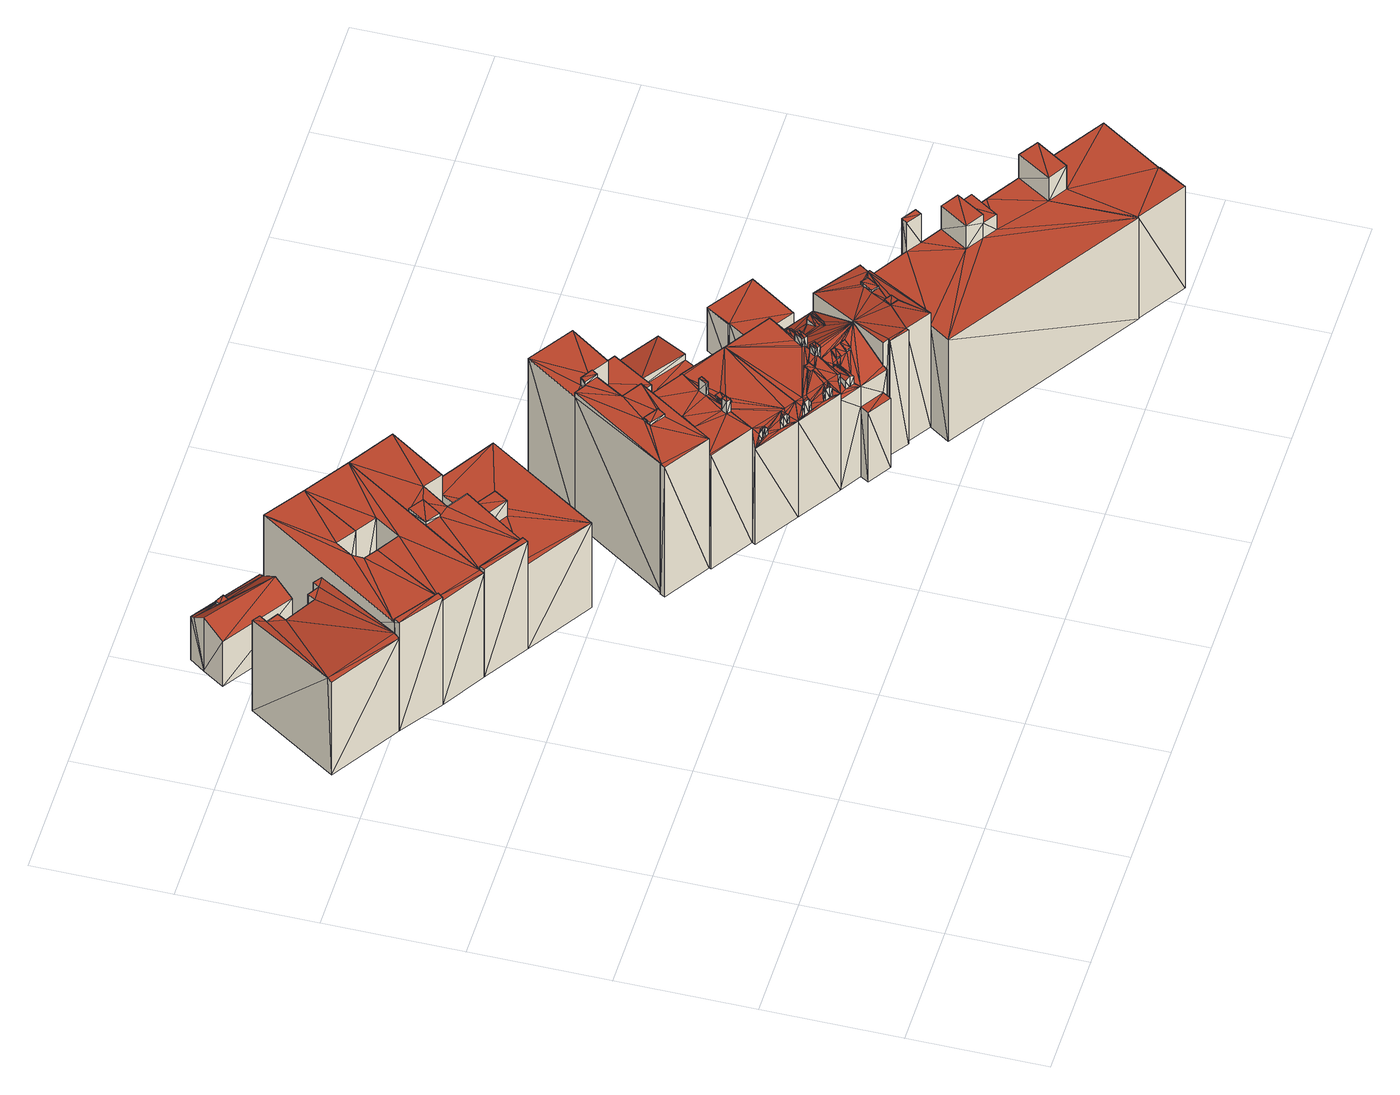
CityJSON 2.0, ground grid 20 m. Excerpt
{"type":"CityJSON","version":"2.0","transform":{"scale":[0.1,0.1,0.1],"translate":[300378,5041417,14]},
"CityObjects":{
"building1":{"type":"Building","geometry":[{"type":"MultiSurface","lod":"2","boundaries":[[[0,1,2]],[[0,3,1]],[[1,4,5]],[[1,3,4]],[[3,6,7]],[[3,7,8]],[[9,7,10]],[[11,9,10]],[[8,7,9]],[[12,8,9]],[[4,3,8]],[[13,0,2]],[[13,2,14]],[[2,1,15]],[[14,2,15]],[[15,1,16]],[[1,5,16]],[[5,4,17]],[[16,5,17]],[[17,4,18]],[[4,8,18]],[[13,19,3]],[[13,3,0]],[[19,20,3]],[[3,20,6]],[[21,18,8]],[[21,8,12]],[[21,12,22]],[[12,9,22]],[[23,9,11]],[[23,22,9]],[[23,10,24]],[[23,11,10]],[[24,10,25]],[[25,7,26]],[[10,7,25]],[[20,7,6]],[[20,26,7]],[[13,14,15]],[[15,16,17]],[[17,18,19]],[[15,17,19]],[[13,15,19]],[[21,22,18]],[[18,22,25]],[[23,24,22]],[[22,24,25]],[[19,18,25]],[[20,25,26]],[[19,25,20]]],"semantics":{"surfaces":[{"type":"GroundSurface"},{"type":"WallSurface"},{"type":"RoofSurface"}],"values":[0,0,0,0,0,0,0,0,0,0,0,1,1,1,1,1,1,1,1,1,1,1,1,1,1,1,1,1,1,1,1,1,1,1,1,1,1,1,2,2,2,2,2,2,2,2,2,2,2,2]}}]},
"building2":{"type":"Building","geometry":[{"type":"MultiSurface","lod":"2","boundaries":[[[27,6,3]],[[27,28,6]],[[29,27,3]],[[30,31,32]],[[33,27,29]],[[30,34,31]],[[32,31,35]],[[32,35,3]],[[35,29,3]],[[36,27,33]],[[36,37,27]],[[38,39,37]],[[37,39,28]],[[37,28,27]],[[36,33,40]],[[33,29,40]],[[41,30,42]],[[30,32,42]],[[43,44,31]],[[43,31,34]],[[41,43,34]],[[41,34,30]],[[44,45,31]],[[31,45,35]],[[45,40,29]],[[45,29,35]],[[42,32,46]],[[32,3,46]],[[46,3,6]],[[47,46,48]],[[46,6,48]],[[39,48,6]],[[39,6,28]],[[38,46,47]],[[38,37,46]],[[41,42,44]],[[41,44,43]],[[42,45,44]],[[40,46,37]],[[36,40,37]],[[42,46,45]],[[45,46,40]],[[38,48,39]],[[38,47,48]]],"semantics":{"surfaces":[{"type":"GroundSurface"},{"type":"WallSurface"},{"type":"RoofSurface"}],"values":[0,0,0,0,0,0,0,0,0,1,1,1,1,1,1,1,1,1,1,1,1,1,1,1,1,1,1,1,1,1,1,1,1,1,1,2,2,2,2,2,2,2,2,2]}}]},
"building3":{"type":"Building","geometry":[{"type":"MultiSurface","lod":"2","boundaries":[[[49,32,50]],[[32,51,50]],[[52,53,51]],[[32,52,51]],[[54,50,51]],[[54,51,55]],[[55,51,56]],[[51,53,57]],[[56,51,57]],[[58,59,60]],[[58,61,59]],[[62,63,64]],[[62,65,63]],[[62,61,58]],[[62,64,61]],[[66,32,49]],[[66,67,32]],[[67,68,69]],[[67,69,52]],[[67,52,32]],[[66,49,50]],[[66,50,54]],[[69,57,53]],[[69,53,52]],[[68,55,56]],[[67,63,65]],[[67,65,68]],[[59,55,60]],[[68,65,60]],[[68,60,55]],[[61,54,55]],[[61,55,59]],[[67,54,64]],[[64,54,61]],[[67,64,63]],[[66,54,67]],[[62,58,60]],[[62,60,65]],[[68,56,57]],[[68,57,69]]],"semantics":{"surfaces":[{"type":"GroundSurface"},{"type":"WallSurface"},{"type":"RoofSurface"}],"values":[0,0,0,0,1,1,1,1,1,1,1,1,1,1,1,1,1,1,1,1,1,1,1,1,2,2,2,2,2,2,2,2,2,2,2,2,2,2,2,2]}}]},
"building4":{"type":"Building","geometry":[{"type":"MultiSurface","lod":"2","boundaries":[[[30,70,34]],[[71,72,73]],[[71,73,70]],[[72,74,27]],[[71,70,30]],[[74,28,27]],[[73,72,27]],[[73,27,33]],[[75,73,36]],[[73,33,36]],[[36,33,37]],[[33,27,37]],[[27,28,76]],[[37,27,76]],[[41,30,43]],[[30,34,43]],[[77,34,70]],[[77,43,34]],[[78,71,41]],[[71,30,41]],[[70,73,75]],[[77,70,75]],[[78,79,72]],[[78,72,71]],[[79,74,72]],[[79,80,74]],[[80,76,28]],[[80,28,74]],[[75,36,37]],[[75,37,79]],[[78,77,75]],[[80,37,76]],[[79,37,80]],[[78,75,79]],[[41,43,77]],[[78,41,77]]],"semantics":{"surfaces":[{"type":"GroundSurface"},{"type":"WallSurface"},{"type":"RoofSurface"}],"values":[0,0,0,0,0,0,0,0,1,1,1,1,1,1,1,1,1,1,1,1,1,1,1,1,1,1,1,1,2,2,2,2,2,2,2,2]}}]},
"building5":{"type":"Building","geometry":[{"type":"MultiSurface","lod":"2","boundaries":[[[81,74,72]],[[82,81,72]],[[83,82,72]],[[84,82,83]],[[85,86,87]],[[71,83,72]],[[71,87,83]],[[85,87,71]],[[88,84,89]],[[84,83,89]],[[78,71,90]],[[91,90,92]],[[90,93,92]],[[71,72,90]],[[90,72,93]],[[93,72,79]],[[79,72,74]],[[94,79,95]],[[79,74,95]],[[96,85,78]],[[85,71,78]],[[97,98,86]],[[86,98,87]],[[96,97,86]],[[96,86,85]],[[98,89,87]],[[87,89,83]],[[99,92,100]],[[100,92,93]],[[101,102,91]],[[102,90,91]],[[101,100,102]],[[101,99,100]],[[88,82,84]],[[88,103,82]],[[104,105,103]],[[103,105,81]],[[103,81,82]],[[105,95,74]],[[105,74,81]],[[104,79,94]],[[104,103,79]],[[101,91,92]],[[101,92,99]],[[100,93,79]],[[98,102,89]],[[100,79,103]],[[88,89,103]],[[89,102,100]],[[89,100,103]],[[96,98,97]],[[98,90,102]],[[96,78,98]],[[78,90,98]],[[104,94,105]],[[105,94,95]]],"semantics":{"surfaces":[{"type":"GroundSurface"},{"type":"WallSurface"},{"type":"RoofSurface"}],"values":[0,0,0,0,0,0,0,0,1,1,1,1,1,1,1,1,1,1,1,1,1,1,1,1,1,1,1,1,1,1,1,1,1,1,1,1,1,1,1,1,1,1,2,2,2,2,2,2,2,2,2,2,2,2,2,2]}}]},
"building6":{"type":"Building","geometry":[{"type":"MultiSurface","lod":"2","boundaries":[[[106,81,82]],[[106,82,84]],[[107,84,86]],[[107,86,108]],[[107,106,84]],[[109,107,110]],[[107,108,110]],[[108,86,111]],[[110,108,111]],[[82,81,112]],[[113,82,112]],[[114,84,115]],[[116,115,117]],[[115,118,117]],[[84,82,118]],[[84,118,115]],[[118,82,113]],[[111,86,114]],[[86,84,114]],[[109,106,107]],[[109,119,106]],[[119,112,81]],[[119,81,106]],[[120,121,122]],[[123,121,120]],[[123,115,116]],[[123,120,115]],[[121,117,118]],[[121,118,122]],[[121,116,117]],[[123,116,121]],[[109,110,111]],[[119,113,112]],[[109,120,119]],[[111,114,120]],[[120,114,115]],[[109,111,120]],[[119,122,113]],[[119,120,122]],[[122,118,113]]],"semantics":{"surfaces":[{"type":"GroundSurface"},{"type":"WallSurface"},{"type":"RoofSurface"}],"values":[0,0,0,0,0,1,1,1,1,1,1,1,1,1,1,1,1,1,1,1,1,1,1,1,1,1,1,1,1,2,2,2,2,2,2,2,2,2,2,2]}}]},
"building7":{"type":"Building","geometry":[{"type":"MultiSurface","lod":"2","boundaries":[[[124,125,126]],[[124,126,127]],[[125,128,126]],[[129,130,131]],[[130,132,131]],[[133,134,135]],[[133,135,136]],[[132,135,134]],[[131,132,134]],[[137,138,139]],[[137,139,140]],[[137,140,141]],[[137,141,142]],[[142,141,143]],[[141,144,143]],[[138,143,144]],[[138,144,139]],[[145,146,147]],[[146,148,147]],[[149,150,151]],[[149,152,150]],[[148,150,152]],[[147,148,152]],[[153,126,128]],[[153,128,154]],[[155,126,153]],[[155,127,126]],[[156,154,125]],[[125,154,128]],[[157,127,155]],[[157,124,127]],[[130,136,125]],[[129,133,130]],[[136,156,125]],[[124,151,130]],[[124,130,125]],[[130,133,136]],[[157,146,124]],[[145,149,151]],[[124,146,151]],[[145,151,146]],[[129,131,134]],[[129,134,133]],[[137,142,138]],[[142,143,138]],[[145,147,149]],[[147,152,149]],[[148,155,140]],[[135,153,156]],[[157,155,148]],[[135,139,153]],[[150,140,132]],[[132,140,139]],[[155,141,140]],[[155,153,141]],[[139,144,153]],[[148,140,150]],[[132,139,135]],[[136,135,156]],[[150,132,130]],[[156,153,154]],[[157,148,146]],[[151,150,130]],[[141,153,144]]],"semantics":{"surfaces":[{"type":"GroundSurface"},{"type":"WallSurface"},{"type":"RoofSurface"}],"values":[0,0,0,1,1,1,1,1,1,1,1,1,1,1,1,1,1,1,1,1,1,1,1,1,1,1,1,1,1,1,1,1,1,1,1,1,1,1,1,1,1,2,2,2,2,2,2,2,2,2,2,2,2,2,2,2,2,2,2,2,2,2,2,2]}}]},
"building8":{"type":"Building","geometry":[{"type":"MultiSurface","lod":"2","boundaries":[[[158,159,160]],[[158,161,159]],[[159,162,163]],[[164,165,163]],[[160,159,163]],[[165,166,163]],[[165,126,166]],[[167,126,165]],[[126,168,166]],[[162,164,163]],[[166,168,169]],[[170,171,172]],[[170,173,171]],[[174,175,176]],[[174,176,177]],[[176,178,179]],[[178,180,179]],[[179,180,181]],[[180,182,181]],[[183,184,176]],[[183,176,175]],[[184,178,176]],[[185,184,183]],[[185,186,184]],[[187,173,170]],[[187,188,173]],[[189,172,171]],[[189,171,190]],[[187,189,190]],[[187,190,188]],[[167,165,191]],[[192,167,191]],[[167,193,126]],[[192,193,167]],[[193,194,126]],[[126,194,168]],[[195,169,196]],[[195,166,169]],[[196,169,194]],[[169,168,194]],[[197,160,198]],[[197,158,160]],[[199,200,161]],[[161,200,159]],[[197,199,158]],[[158,199,161]],[[198,160,163]],[[198,163,182]],[[181,182,195]],[[182,163,166]],[[182,166,195]],[[159,201,162]],[[200,201,159]],[[177,191,164]],[[164,191,165]],[[185,174,177]],[[185,177,186]],[[201,186,162]],[[162,186,164]],[[186,177,164]],[[187,170,172]],[[187,172,189]],[[185,183,174]],[[174,183,175]],[[198,184,200]],[[197,198,200]],[[200,184,201]],[[197,200,199]],[[201,184,186]],[[198,182,184]],[[184,182,180]],[[184,180,178]],[[181,195,173]],[[171,195,193]],[[191,181,173]],[[192,190,193]],[[192,191,188]],[[190,171,193]],[[191,173,188]],[[177,176,191]],[[179,181,191]],[[193,195,194]],[[173,195,171]],[[192,188,190]],[[176,179,191]],[[195,196,194]]],"semantics":{"surfaces":[{"type":"GroundSurface"},{"type":"WallSurface"},{"type":"RoofSurface"}],"values":[0,0,0,0,0,0,0,0,0,0,0,1,1,1,1,1,1,1,1,1,1,1,1,1,1,1,1,1,1,1,1,1,1,1,1,1,1,1,1,1,1,1,1,1,1,1,1,1,1,1,1,1,1,1,1,1,1,1,1,1,2,2,2,2,2,2,2,2,2,2,2,2,2,2,2,2,2,2,2,2,2,2,2,2,2,2]}}]},
"building9":{"type":"Building","geometry":[{"type":"MultiSurface","lod":"2","boundaries":[[[202,203,125]],[[124,202,125]],[[204,124,205]],[[204,202,124]],[[203,206,125]],[[207,208,209]],[[210,208,207]],[[211,212,213]],[[214,215,216]],[[216,215,217]],[[218,219,220]],[[221,222,223]],[[221,223,224]],[[225,226,227]],[[228,225,227]],[[228,229,225]],[[229,221,224]],[[228,221,229]],[[227,226,230]],[[227,230,222]],[[230,223,222]],[[208,231,209]],[[208,232,231]],[[233,213,234]],[[234,213,212]],[[215,235,217]],[[215,236,235]],[[237,220,219]],[[238,220,237]],[[232,239,233]],[[232,234,240]],[[232,240,231]],[[232,233,234]],[[235,238,237]],[[236,238,235]],[[241,205,124]],[[241,124,242]],[[125,206,243]],[[156,125,243]],[[244,125,156]],[[124,125,244]],[[242,124,244]],[[202,245,203]],[[246,245,202]],[[247,202,204]],[[247,246,202]],[[245,243,203]],[[203,243,206]],[[247,205,241]],[[247,204,205]],[[232,248,239]],[[249,248,232]],[[210,249,232]],[[210,232,208]],[[231,240,243]],[[219,207,209]],[[218,207,219]],[[245,219,243]],[[250,207,218]],[[245,216,217]],[[245,217,235]],[[250,218,251]],[[245,235,237]],[[209,231,243]],[[245,237,219]],[[219,209,243]],[[252,250,251]],[[246,252,214]],[[246,214,216]],[[246,216,245]],[[246,253,252]],[[253,250,252]],[[250,156,249]],[[234,212,243]],[[240,234,243]],[[211,156,243]],[[250,249,210]],[[211,243,212]],[[250,210,207]],[[248,156,211]],[[249,156,248]],[[214,252,236]],[[214,236,215]],[[238,218,220]],[[251,218,238]],[[252,251,236]],[[236,251,238]],[[253,224,244]],[[224,223,244]],[[230,244,223]],[[247,229,253]],[[229,224,253]],[[247,241,242]],[[247,225,229]],[[242,226,225]],[[226,244,230]],[[247,242,225]],[[242,244,226]],[[253,244,250]],[[250,244,156]],[[247,253,246]],[[228,222,221]],[[228,227,222]],[[239,211,213]],[[233,239,213]],[[248,211,239]]],"semantics":{"surfaces":[{"type":"GroundSurface"},{"type":"WallSurface"},{"type":"RoofSurface"}],"values":[0,0,0,0,0,1,1,1,1,1,1,1,1,1,1,1,1,1,1,1,1,1,1,1,1,1,1,1,1,1,1,1,1,1,1,1,1,1,1,1,1,1,1,1,1,1,1,1,1,1,2,2,2,2,2,2,2,2,2,2,2,2,2,2,2,2,2,2,2,2,2,2,2,2,2,2,2,2,2,2,2,2,2,2,2,2,2,2,2,2,2,2,2,2,2,2,2,2,2,2,2,2,2,2,2,2]}}]},
"building10":{"type":"Building","geometry":[{"type":"MultiSurface","lod":"2","boundaries":[[[254,203,202]],[[254,255,203]],[[204,254,202]],[[256,254,204]],[[256,257,254]],[[258,259,260]],[[261,262,263]],[[264,261,263]],[[265,263,262]],[[265,262,266]],[[267,265,268]],[[268,265,266]],[[269,270,271]],[[269,271,272]],[[273,274,275]],[[270,275,271]],[[271,275,274]],[[276,277,278]],[[274,278,277]],[[275,278,274]],[[279,269,272]],[[280,269,279]],[[281,282,270]],[[282,271,270]],[[283,284,285]],[[284,286,285]],[[287,288,289]],[[287,289,290]],[[285,286,291]],[[285,291,288]],[[291,289,288]],[[264,292,261]],[[261,292,293]],[[294,295,296]],[[297,294,296]],[[292,296,293]],[[293,296,295]],[[295,298,299]],[[296,298,295]],[[300,301,298]],[[301,299,298]],[[302,303,304]],[[302,305,303]],[[306,307,308]],[[306,309,307]],[[308,307,303]],[[308,303,305]],[[310,311,312]],[[310,313,311]],[[310,314,313]],[[315,316,317]],[[315,317,318]],[[315,318,310]],[[318,314,310]],[[319,312,320]],[[315,321,316]],[[315,319,321]],[[322,260,259]],[[257,259,254]],[[322,259,257]],[[323,245,255]],[[255,245,203]],[[259,323,254]],[[254,323,255]],[[324,256,247]],[[256,204,247]],[[309,304,257]],[[306,304,309]],[[256,284,290]],[[304,322,257]],[[306,302,304]],[[256,290,257]],[[325,309,257]],[[324,284,256]],[[290,325,257]],[[283,290,284]],[[283,287,290]],[[202,203,245]],[[246,202,245]],[[247,202,246]],[[247,204,202]],[[322,258,260]],[[304,258,322]],[[286,247,291]],[[324,247,286]],[[324,286,284]],[[290,289,326]],[[291,247,289]],[[289,247,326]],[[314,326,313]],[[290,314,318]],[[290,326,314]],[[290,318,325]],[[247,246,326]],[[313,326,327]],[[313,327,311]],[[325,318,307]],[[307,318,317]],[[325,307,309]],[[307,316,303]],[[307,317,316]],[[304,303,321]],[[303,316,321]],[[320,312,327]],[[311,327,312]],[[320,328,329]],[[320,327,328]],[[319,320,329]],[[304,319,258]],[[319,329,258]],[[304,321,319]],[[329,328,330]],[[329,330,281]],[[323,280,279]],[[280,329,281]],[[323,329,280]],[[259,329,323]],[[258,329,259]],[[327,326,264]],[[328,327,267]],[[328,267,268]],[[300,246,245]],[[300,245,301]],[[297,246,300]],[[326,246,297]],[[267,327,264]],[[264,326,297]],[[323,277,245]],[[276,268,277]],[[328,268,276]],[[277,268,266]],[[323,279,272]],[[277,266,245]],[[323,271,274]],[[330,328,273]],[[328,276,273]],[[323,274,277]],[[323,272,271]],[[262,295,245]],[[301,245,299]],[[266,262,245]],[[295,299,245]],[[261,293,262]],[[262,293,295]],[[267,263,265]],[[267,264,263]],[[275,276,278]],[[273,276,275]],[[330,273,275]],[[330,275,270]],[[281,330,270]],[[280,281,270]],[[280,270,269]],[[283,285,288]],[[283,288,287]],[[292,297,296]],[[264,297,292]],[[296,300,298]],[[297,300,296]],[[306,308,305]],[[306,305,302]],[[319,310,312]],[[315,310,319]]],"semantics":{"surfaces":[{"type":"GroundSurface"},{"type":"WallSurface"},{"type":"RoofSurface"}],"values":[0,0,0,0,0,1,1,1,1,1,1,1,1,1,1,1,1,1,1,1,1,1,1,1,1,1,1,1,1,1,1,1,1,1,1,1,1,1,1,1,1,1,1,1,1,1,1,1,1,1,1,1,1,1,1,1,1,1,1,1,1,1,1,1,1,1,1,1,1,1,1,1,1,1,1,1,1,1,1,1,1,2,2,2,2,2,2,2,2,2,2,2,2,2,2,2,2,2,2,2,2,2,2,2,2,2,2,2,2,2,2,2,2,2,2,2,2,2,2,2,2,2,2,2,2,2,2,2,2,2,2,2,2,2,2,2,2,2,2,2,2,2,2,2,2,2,2,2,2,2,2,2,2,2,2,2,2,2,2,2,2,2,2]}}]},
"building11":{"type":"Building","geometry":[{"type":"MultiSurface","lod":"2","boundaries":[[[331,161,332]],[[333,331,332]],[[334,332,335]],[[334,333,332]],[[334,336,333]],[[333,336,331]],[[336,337,331]],[[331,337,161]],[[335,332,161]],[[335,161,337]],[[336,335,337]],[[334,335,336]]],"semantics":{"surfaces":[{"type":"GroundSurface"},{"type":"WallSurface"},{"type":"RoofSurface"}],"values":[0,0,1,1,1,1,1,1,1,1,2,2]}}]},
"building12":{"type":"Building","geometry":[{"type":"MultiSurface","lod":"2","boundaries":[[[338,339,340]],[[341,342,256]],[[339,343,344]],[[338,345,339]],[[341,256,346]],[[342,340,257]],[[340,255,257]],[[339,344,340]],[[341,338,342]],[[257,255,254]],[[338,340,342]],[[347,348,349]],[[350,351,352]],[[353,350,348]],[[354,355,356]],[[354,357,355]],[[358,359,360]],[[358,361,359]],[[362,363,364]],[[362,364,365]],[[366,367,368]],[[366,368,369]],[[360,359,367]],[[359,368,367]],[[356,355,363]],[[355,364,363]],[[357,362,365]],[[354,362,357]],[[361,366,369]],[[358,366,361]],[[370,371,353]],[[370,372,371]],[[353,371,373]],[[371,374,373]],[[375,376,377]],[[376,378,377]],[[378,379,377]],[[380,381,376]],[[380,376,382]],[[373,374,351]],[[380,383,381]],[[377,384,385]],[[377,379,384]],[[370,347,372]],[[386,287,387]],[[387,287,388]],[[389,390,306]],[[390,391,306]],[[392,393,394]],[[394,393,395]],[[396,392,394]],[[396,394,397]],[[398,399,283]],[[399,400,283]],[[401,302,402]],[[401,402,403]],[[404,395,393]],[[405,396,397]],[[406,396,405]],[[382,376,407]],[[375,408,376]],[[389,401,390]],[[390,401,409]],[[409,401,403]],[[398,387,410]],[[398,386,387]],[[398,410,399]],[[411,346,256]],[[411,256,412]],[[306,391,302]],[[391,402,302]],[[342,257,413]],[[342,413,402]],[[391,342,402]],[[400,391,388]],[[412,342,400]],[[283,388,287]],[[412,256,342]],[[283,400,388]],[[388,391,414]],[[400,342,391]],[[413,254,415]],[[413,257,254]],[[415,254,416]],[[254,255,416]],[[417,418,338]],[[338,418,345]],[[419,420,417]],[[419,338,341]],[[419,417,338]],[[339,421,343]],[[422,421,339]],[[423,344,424]],[[423,340,344]],[[421,424,343]],[[343,424,344]],[[425,416,423]],[[422,425,423]],[[418,422,345]],[[345,422,339]],[[423,255,340]],[[418,425,422]],[[423,416,255]],[[341,346,411]],[[419,341,411]],[[413,415,416]],[[425,413,416]],[[420,425,417]],[[425,397,394]],[[405,397,425]],[[425,394,395]],[[404,413,395]],[[425,395,413]],[[402,413,404]],[[390,414,391]],[[420,390,409]],[[420,414,390]],[[417,425,418]],[[369,405,425]],[[368,406,405]],[[355,403,426]],[[369,368,405]],[[426,403,427]],[[359,357,368]],[[368,357,365]],[[368,365,406]],[[355,426,364]],[[403,402,427]],[[365,364,428]],[[364,426,429]],[[355,409,403]],[[364,429,428]],[[365,428,406]],[[359,355,357]],[[427,402,404]],[[426,427,430]],[[426,430,431]],[[420,369,425]],[[420,361,369]],[[420,409,355]],[[420,355,359]],[[420,359,361]],[[398,287,386]],[[398,283,287]],[[389,302,401]],[[389,306,302]],[[404,393,392]],[[427,404,392]],[[430,427,392]],[[406,428,392]],[[406,392,396]],[[428,429,392]],[[429,426,392]],[[419,411,412]],[[384,347,349]],[[419,372,379]],[[384,372,347]],[[419,379,378]],[[379,372,384]],[[412,400,351]],[[372,412,371]],[[352,351,400]],[[419,412,372]],[[374,412,351]],[[371,412,374]],[[387,388,414]],[[420,387,414]],[[420,410,387]],[[420,350,410]],[[408,350,420]],[[419,383,420]],[[384,349,385]],[[383,408,420]],[[419,381,383]],[[432,350,408]],[[385,349,432]],[[432,349,350]],[[419,376,381]],[[352,400,399]],[[419,378,376]],[[350,352,399]],[[350,399,410]],[[376,408,407]],[[383,407,408]],[[349,348,350]],[[353,348,347]],[[370,353,347]],[[380,382,383]],[[382,407,383]],[[375,377,385]],[[375,385,432]],[[375,432,408]],[[354,356,363]],[[354,363,362]],[[366,360,367]],[[358,360,366]],[[353,373,351]],[[353,351,350]],[[422,423,424]],[[422,424,421]]],"semantics":{"surfaces":[{"type":"GroundSurface"},{"type":"WallSurface"},{"type":"RoofSurface"}],"values":[0,0,0,0,0,0,0,0,0,0,0,1,1,1,1,1,1,1,1,1,1,1,1,1,1,1,1,1,1,1,1,1,1,1,1,1,1,1,1,1,1,1,1,1,1,1,1,1,1,1,1,1,1,1,1,1,1,1,1,1,1,1,1,1,1,1,1,1,1,1,1,1,1,1,1,1,1,1,1,1,1,1,1,1,1,1,1,1,1,1,1,1,1,1,1,1,1,1,1,1,1,1,1,1,1,2,2,2,2,2,2,2,2,2,2,2,2,2,2,2,2,2,2,2,2,2,2,2,2,2,2,2,2,2,2,2,2,2,2,2,2,2,2,2,2,2,2,2,2,2,2,2,2,2,2,2,2,2,2,2,2,2,2,2,2,2,2,2,2,2,2,2,2,2,2,2,2,2,2,2,2,2,2,2,2,2,2,2,2,2,2,2,2,2,2,2,2,2,2,2]}}]},
"building13":{"type":"Building","geometry":[{"type":"MultiSurface","lod":"2","boundaries":[[[433,434,331]],[[434,435,331]],[[433,331,333]],[[436,433,333]],[[331,435,437]],[[438,439,440]],[[438,440,441]],[[442,437,443]],[[442,331,437]],[[443,435,444]],[[443,437,435]],[[445,444,434]],[[434,444,435]],[[441,445,433]],[[433,445,434]],[[446,438,441]],[[446,441,436]],[[436,441,433]],[[446,333,447]],[[446,436,333]],[[447,440,439]],[[440,331,442]],[[333,331,440]],[[447,333,440]],[[442,443,444]],[[445,442,444]],[[441,440,442]],[[441,442,445]],[[446,439,438]],[[446,447,439]]],"semantics":{"surfaces":[{"type":"GroundSurface"},{"type":"WallSurface"},{"type":"RoofSurface"}],"values":[0,0,0,0,0,1,1,1,1,1,1,1,1,1,1,1,1,1,1,1,1,1,1,1,2,2,2,2,2,2]}}]},
"building14":{"type":"Building","geometry":[{"type":"MultiSurface","lod":"2","boundaries":[[[448,449,450]],[[450,449,451]],[[452,450,341]],[[451,453,454]],[[341,451,455]],[[450,451,341]],[[451,454,455]],[[341,455,338]],[[456,457,458]],[[456,459,457]],[[459,460,461]],[[459,461,457]],[[462,463,464]],[[462,465,463]],[[466,467,468]],[[462,464,466]],[[462,466,468]],[[465,469,470]],[[465,470,463]],[[470,469,471]],[[468,467,471]],[[468,471,469]],[[456,458,472]],[[456,472,473]],[[472,474,473]],[[473,474,475]],[[473,475,460]],[[475,461,460]],[[476,477,450]],[[476,450,452]],[[476,341,478]],[[476,452,341]],[[479,338,480]],[[341,338,479]],[[478,341,479]],[[481,338,455]],[[481,480,338]],[[482,483,453]],[[453,483,454]],[[451,482,453]],[[484,482,451]],[[481,455,454]],[[481,454,483]],[[485,486,449]],[[485,449,448]],[[485,450,477]],[[485,448,450]],[[486,484,449]],[[449,484,451]],[[476,478,477]],[[475,478,479]],[[477,478,474]],[[477,474,472]],[[474,478,475]],[[479,480,481]],[[484,483,482]],[[484,481,483]],[[484,479,481]],[[477,472,458]],[[457,461,466]],[[477,458,457]],[[475,479,461]],[[461,467,466]],[[477,457,466]],[[471,479,484]],[[470,471,484]],[[461,479,467]],[[467,479,471]],[[485,477,486]],[[477,466,464]],[[477,464,486]],[[463,470,486]],[[464,463,486]],[[470,484,486]],[[456,473,459]],[[473,460,459]],[[462,468,469]],[[462,469,465]]],"semantics":{"surfaces":[{"type":"GroundSurface"},{"type":"WallSurface"},{"type":"RoofSurface"}],"values":[0,0,0,0,0,0,0,0,1,1,1,1,1,1,1,1,1,1,1,1,1,1,1,1,1,1,1,1,1,1,1,1,1,1,1,1,1,1,1,1,1,1,1,1,1,1,1,1,1,2,2,2,2,2,2,2,2,2,2,2,2,2,2,2,2,2,2,2,2,2,2,2,2,2,2,2,2,2]}}]},
"building15":{"type":"Building","geometry":[{"type":"MultiSurface","lod":"2","boundaries":[[[487,488,489]],[[490,489,491]],[[491,489,492]],[[490,487,489]],[[493,491,494]],[[493,490,491]],[[495,489,488]],[[495,488,496]],[[497,496,487]],[[487,496,488]],[[493,497,490]],[[490,497,487]],[[494,491,492]],[[494,492,498]],[[495,498,489]],[[489,498,492]],[[493,494,495]],[[494,498,495]],[[497,495,496]],[[493,495,497]]],"semantics":{"surfaces":[{"type":"GroundSurface"},{"type":"WallSurface"},{"type":"RoofSurface"}],"values":[0,0,0,0,1,1,1,1,1,1,1,1,1,1,1,1,2,2,2,2]}}]},
"building16":{"type":"Building","geometry":[{"type":"MultiSurface","lod":"2","boundaries":[[[499,500,501]],[[502,499,501]],[[503,449,448]],[[504,505,502]],[[506,449,503]],[[507,505,504]],[[506,503,508]],[[509,506,508]],[[501,449,506]],[[501,500,449]],[[510,504,502]],[[510,502,501]],[[511,512,513]],[[513,512,514]],[[515,516,517]],[[516,518,517]],[[519,514,520]],[[520,514,521]],[[512,517,514]],[[514,517,518]],[[514,518,521]],[[522,523,524]],[[524,523,525]],[[526,519,520]],[[526,520,527]],[[528,529,530]],[[529,531,530]],[[532,533,534]],[[532,534,535]],[[533,530,531]],[[533,531,534]],[[507,536,505]],[[537,536,507]],[[537,504,538]],[[537,507,504]],[[539,522,524]],[[509,524,506]],[[539,524,509]],[[539,508,540]],[[539,509,508]],[[508,503,525]],[[540,508,525]],[[540,525,523]],[[541,449,542]],[[541,448,449]],[[542,500,543]],[[542,449,500]],[[544,543,499]],[[499,543,500]],[[545,544,499]],[[545,499,502]],[[525,503,541]],[[503,448,541]],[[501,516,527]],[[527,516,513]],[[513,516,515]],[[516,506,524]],[[526,527,513]],[[511,513,515]],[[501,506,516]],[[546,501,527]],[[510,501,535]],[[532,535,529]],[[532,529,528]],[[529,501,546]],[[547,510,535]],[[535,501,529]],[[547,538,510]],[[510,538,504]],[[536,545,505]],[[505,545,502]],[[513,514,519]],[[526,513,519]],[[511,515,517]],[[511,517,512]],[[539,540,522]],[[522,540,523]],[[532,528,530]],[[532,530,533]],[[544,521,543]],[[537,538,536]],[[545,531,544]],[[521,518,543]],[[547,535,534]],[[538,545,536]],[[525,541,542]],[[547,534,538]],[[538,534,545]],[[534,531,545]],[[546,527,520]],[[518,524,525]],[[529,546,531]],[[531,546,520]],[[516,524,518]],[[544,520,521]],[[544,531,520]],[[518,542,543]],[[518,525,542]]],"semantics":{"surfaces":[{"type":"GroundSurface"},{"type":"WallSurface"},{"type":"RoofSurface"}],"values":[0,0,0,0,0,0,0,0,0,0,0,0,1,1,1,1,1,1,1,1,1,1,1,1,1,1,1,1,1,1,1,1,1,1,1,1,1,1,1,1,1,1,1,1,1,1,1,1,1,1,1,1,1,1,1,1,1,1,1,1,1,1,1,1,1,1,1,1,1,1,1,2,2,2,2,2,2,2,2,2,2,2,2,2,2,2,2,2,2,2,2,2,2,2,2,2,2,2]}}]}
},
"vertices":[
[196,907,70],[178,906,70],[184,915,70],[115,785,70],[154,905,70],[161,916,70],[109,777,70],[7,841,70],[108,932,70],[98,955,70],[94,974,70],[106,967,70],[115,945,70],[196,907,239],[184,915,239],[178,906,239],[161,916,239],[154,905,239],[108,932,239],[115,785,247],[109,777,245],[115,945,239],[98,955,239],[106,967,239],[94,974,240],[12,848,247],[7,841,245],
[176,742,70],[170,734,70],[219,855,70],[318,964,70],[236,898,70],[260,1004,70],[238,842,70],[264,879,70],[220,873,70],[238,842,267],[176,742,267],[176,742,274],[170,734,274],[219,855,267],[318,964,267],[260,1004,267],[264,879,267],[236,898,267],[220,873,267],[115,785,267],[115,785,274],[109,777,274],
[264,1010,70],[163,1077,70],[147,1055,70],[228,956,70],[126,1023,70],[163,1077,151],[159,1072,155],[147,1055,170],[126,1023,154],[192,1051,159],[191,1050,154],[188,1045,159],[192,1051,153],[205,1044,159],[204,1042,154],[205,1044,152],[200,1036,159],[264,1010,149],[260,1004,152],[246,984,170],[228,956,154],
[294,859,70],[383,921,70],[238,702,70],[270,822,70],[234,695,70],[270,822,267],[170,734,267],[294,859,267],[383,921,267],[238,702,267],[234,695,267],
[299,653,70],[304,661,70],[339,774,70],[369,755,70],[449,879,70],[393,796,70],[367,814,70],[369,755,267],[339,774,267],[317,821,267],[317,821,273],[299,793,273],[299,793,267],[238,702,274],[234,695,274],[449,879,267],[393,796,267],[367,814,267],[319,779,273],[319,779,267],[338,807,273],[338,807,267],[304,661,267],[304,661,274],[299,653,274],
[395,592,70],[503,756,70],[407,816,70],[503,756,230],[407,816,230],[393,796,230],[299,653,230],[304,661,230],[369,755,230],[360,743,230],[360,743,259],[346,723,259],[346,723,230],[395,592,230],[391,723,230],[378,703,259],[378,703,230],[391,723,259],
[701,552,5],[628,436,5],[567,478,5],[640,591,5],[566,475,5],[656,480,243],[656,480,220],[650,484,243],[650,484,220],[651,472,243],[645,476,243],[645,476,220],[651,472,220],[625,531,221],[611,511,221],[611,511,220],[625,531,220],[613,539,220],[613,539,221],[600,518,221],[600,518,220],[681,520,243],[681,520,220],[677,523,243],[677,523,220],[674,509,243],[670,511,220],[674,509,220],[670,511,243],[567,478,220],[566,475,220],[640,591,220],[628,436,220],[701,552,220],
[719,707,5],[647,666,5],[654,750,5],[677,647,5],[643,660,5],[602,672,5],[637,651,5],[612,610,5],[505,527,5],[641,592,5],[500,521,5],[504,528,5],[577,571,255],[570,560,250],[570,560,255],[577,571,250],[637,651,256],[619,662,256],[619,662,250],[637,651,250],[619,662,242],[618,662,250],[618,662,242],[602,672,250],[602,672,242],[625,670,256],[625,670,242],[643,659,256],[643,659,242],[598,557,255],[598,557,250],[591,546,255],[591,546,250],[612,610,250],[641,592,250],[567,478,250],[500,521,250],[505,527,250],[504,528,250],[719,707,242],[654,750,242],[677,647,242],[647,666,242],[643,660,242],
[692,395,5],[689,390,5],[767,512,5],[703,555,5],[625,431,5],[646,420,202],[646,420,206],[646,420,196],[647,421,206],[634,429,206],[633,428,195],[633,428,206],[678,401,206],[677,399,206],[678,401,205],[677,399,193],[666,409,206],[664,407,192],[664,407,206],[670,476,220],[663,481,220],[663,481,218],[670,476,218],[682,495,217],[675,500,217],[675,500,220],[682,495,220],[677,486,218],[663,482,218],[642,422,196],[642,422,213],[636,425,213],[636,425,195],[674,401,193],[674,401,212],[668,405,192],[668,405,212],[636,426,213],[638,425,195],[703,555,216],[701,552,216],[625,431,186],[656,480,218],[689,390,186],[692,395,219],[767,512,216],[638,428,213],[644,424,213],[671,408,219],[670,407,212],[675,404,212],[676,405,219],
[754,353,5],[752,349,5],[834,469,5],[757,351,5],[755,354,219],[754,353,207],[754,353,219],[706,381,199],[706,380,191],[706,380,214],[708,383,214],[709,378,206],[709,378,191],[711,380,206],[710,379,202],[741,358,206],[737,360,212],[737,360,192],[741,358,192],[733,366,212],[731,364,191],[731,364,212],[729,368,206],[728,366,191],[728,366,206],[742,360,205],[742,360,206],[739,363,212],[739,363,210],[805,424,232],[805,424,217],[802,426,232],[802,426,217],[796,411,232],[793,413,232],[793,413,217],[796,411,217],[795,416,217],[705,380,214],[705,380,191],[700,385,194],[699,384,190],[699,384,214],[702,387,214],[696,386,206],[696,386,190],[698,388,206],[697,386,192],[783,390,232],[780,392,218],[783,390,218],[780,392,232],[789,399,232],[786,401,218],[786,401,232],[789,399,218],[758,401,219],[754,394,218],[751,390,219],[755,396,218],[758,401,218],[766,396,219],[766,396,218],[765,397,218],[763,398,218],[759,385,219],[754,388,219],[761,388,218],[757,351,219],[752,349,186],[834,469,216],[791,402,218],[702,388,219],[708,384,219],[734,367,219],[740,364,219],[738,363,212],
[741,605,5],[718,705,5],[779,666,5],[779,666,145],[718,705,145],[741,605,145],[677,647,145],
[825,311,5],[817,309,5],[783,330,5],[901,428,5],[789,399,5],[809,296,5],[775,318,5],[822,305,5],[836,471,5],[837,427,191],[829,423,195],[833,425,193],[828,423,195],[827,434,191],[828,425,194],[842,446,195],[813,374,207],[807,378,206],[807,378,208],[813,374,206],[830,365,208],[823,369,207],[823,369,208],[830,365,206],[806,364,202],[800,368,202],[800,368,199],[806,364,199],[823,355,202],[817,359,202],[817,359,199],[823,355,199],[847,443,191],[842,446,182],[847,443,182],[837,449,191],[837,449,182],[874,425,197],[874,425,182],[869,428,191],[871,427,182],[869,428,182],[880,421,191],[880,421,182],[874,425,196],[870,405,191],[868,427,183],[859,413,191],[800,408,232],[800,408,208],[796,411,208],[793,396,232],[793,396,211],[789,399,211],[775,343,198],[769,347,194],[775,343,179],[769,347,180],[781,339,194],[781,339,179],[808,421,232],[808,421,201],[805,424,201],[787,387,232],[783,390,205],[787,387,205],[783,368,194],[783,343,181],[795,361,194],[859,400,196],[858,399,197],[788,388,205],[808,420,201],[836,471,173],[834,469,175],[757,351,179],[791,402,213],[754,353,179],[752,349,175],[825,311,178],[822,305,175],[901,428,174],[858,361,213],[809,296,136],[817,309,136],[783,330,136],[775,318,136],[783,330,175],[793,371,198],[784,368,194],[794,363,195],[794,366,196],[792,370,198],[783,356,188],[859,407,193],
[815,579,5],[801,554,5],[734,598,5],[843,624,5],[739,606,5],[815,579,137],[751,622,141],[751,622,126],[815,579,126],[741,605,126],[739,606,126],[734,598,126],[801,554,126],[843,624,131],[779,666,131],
[962,367,5],[895,265,5],[960,369,5],[859,289,5],[969,382,5],[857,285,5],[831,303,5],[834,306,5],[942,364,214],[930,346,211],[942,364,209],[930,346,215],[920,353,215],[920,353,211],[917,325,217],[910,314,216],[917,325,214],[910,314,218],[910,329,214],[906,332,214],[906,332,217],[899,321,218],[900,321,216],[899,321,216],[937,367,209],[932,371,215],[932,371,209],[929,366,210],[969,382,206],[960,369,207],[901,428,208],[858,361,216],[825,311,221],[834,306,221],[857,285,221],[831,303,221],[859,289,221],[962,367,207],[895,265,221],
[918,459,63],[854,501,63],[877,536,63],[964,528,63],[898,572,63],[875,537,63],[964,528,145],[898,572,145],[877,536,145],[854,501,145],[918,459,145],[875,537,145],
[1159,53,5],[875,236,5],[1139,256,5],[1160,54,5],[1018,332,5],[1255,52,5],[1231,9,5],[1039,318,5],[1256,50,5],[1024,340,5],[1045,327,5],[1315,144,5],[1095,283,241],[1069,241,241],[1095,283,225],[1069,241,225],[1070,299,241],[1070,299,197],[1043,257,241],[1043,257,197],[1089,228,225],[1089,228,197],[1069,241,197],[1039,318,251],[1018,332,251],[1039,318,197],[1018,332,197],[1116,270,225],[1116,270,197],[1188,225,241],[1188,225,197],[1157,176,241],[1157,176,197],[1216,207,241],[1185,159,241],[1185,159,197],[1216,207,197],[1231,9,197],[1256,50,197],[1255,52,197],[1045,327,251],[1024,340,251],[962,367,197],[895,265,197],[875,236,197],[1159,53,197],[1160,54,197],[1139,256,197],[1315,144,197]
]}
